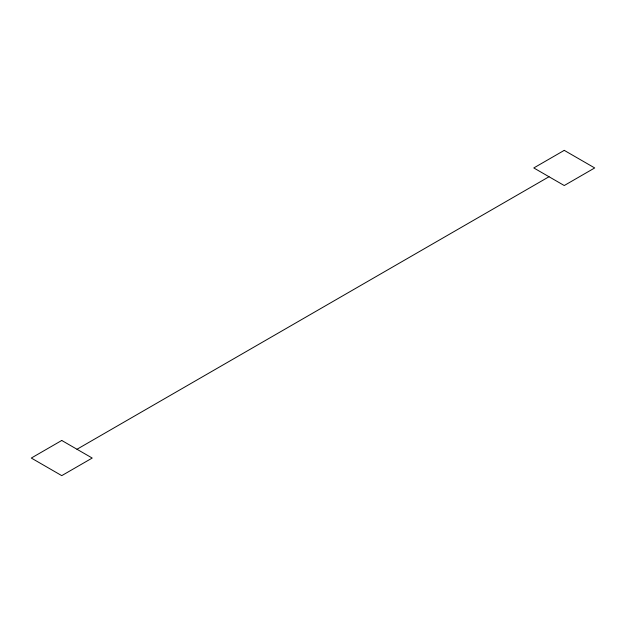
<?xml version="1.0" encoding="UTF-8"?>
<svg xmlns="http://www.w3.org/2000/svg" width="626" height="626" viewBox="0 0 626 626"><rect width="100%" height="100%" fill="white"/><g stroke="black" fill="none" stroke-linecap="round" stroke-linejoin="round"><path stroke-width="0.94" d="M76.982 449.265L549.018 176.735M61.755 440.469L31.3 458.052L61.755 475.635L92.21 458.052L61.755 440.469M564.245 150.365L533.79 167.948L564.245 185.531L594.7 167.948L564.245 150.365"/></g></svg>
